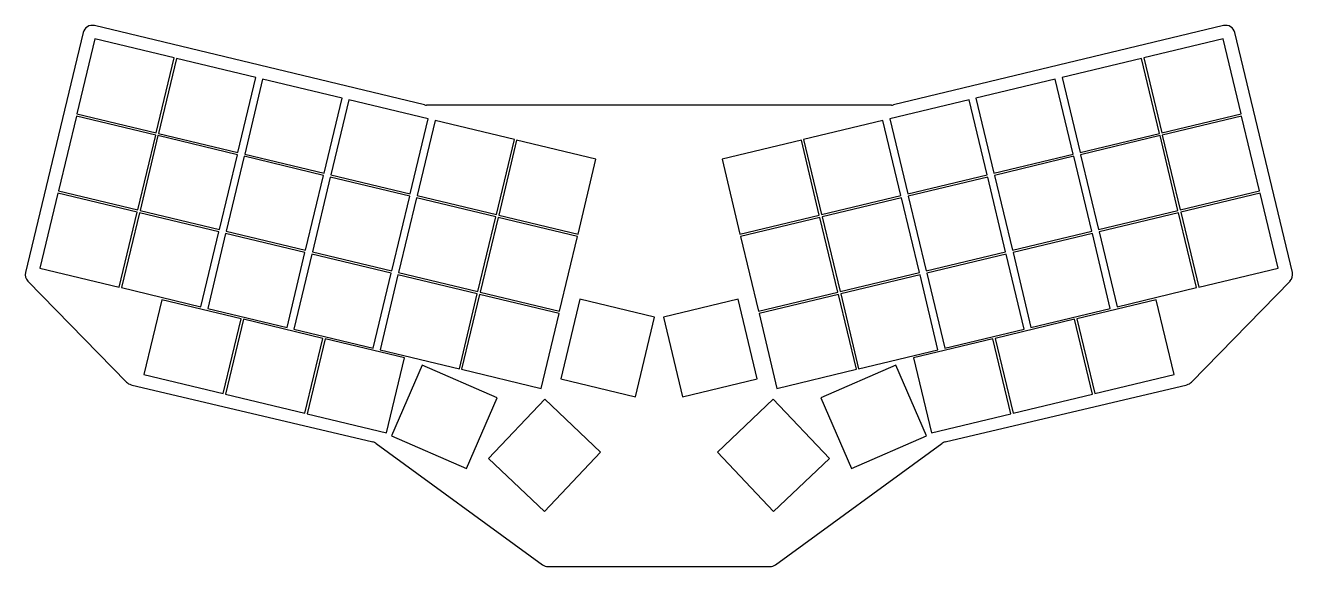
# Model space of a CAD drawing. Header units: millimetres. Extents: x 60 to 332, y -191 to -75.
import ezdxf

# ---------------------------------------------------------------- set-up
doc = ezdxf.new("R2010")
doc.units = ezdxf.units.MM

msp = doc.modelspace()

# ---------------------------------------------------------------- linework, layer by layer
for p, q in [((145.91, -91.59), (75.16, -74.61)), ((317.24, -74.61), (246.49, -91.59)), ((72.75, -76.08), (60.4, -127.52)), ((75.25, -77.46), (71.4, -93.5)), ((92.26, -81.54), (75.25, -77.46)), ((317.15, -77.46), (300.14, -81.54)), ((321, -93.5), (317.15, -77.46)), ((332, -127.52), (319.65, -76.08)), ((88.41, -97.59), (92.26, -81.54)), ((92.75, -81.66), (88.9, -97.7)), ((109.77, -85.74), (92.75, -81.66)), ((299.65, -81.66), (282.63, -85.74)), ((303.5, -97.7), (299.65, -81.66)), ((300.14, -81.54), (303.99, -97.59)), ((105.91, -101.79), (109.77, -85.74)), ((111.22, -86.09), (107.37, -102.14)), ((128.24, -90.18), (111.22, -86.09)), ((281.17, -86.09), (264.16, -90.18)), ((285.03, -102.14), (281.17, -86.09)), ((282.63, -85.74), (286.49, -101.79)), ((124.39, -106.22), (128.24, -90.18)), ((129.7, -90.53), (125.85, -106.57)), ((146.72, -94.61), (129.7, -90.53)), ((246.02, -91.65), (146.38, -91.65)), ((262.7, -90.53), (245.68, -94.61)), ((266.55, -106.57), (262.7, -90.53)), ((264.16, -90.18), (268.01, -106.22)), ((71.28, -93.99), (67.43, -110.03)), ((88.3, -98.07), (71.28, -93.99)), ((71.4, -93.5), (88.41, -97.59)), ((142.86, -110.66), (146.72, -94.61)), ((148.18, -94.96), (144.32, -111.01)), ((165.19, -99.05), (148.18, -94.96)), ((244.22, -94.96), (227.21, -99.05)), ((248.08, -111.01), (244.22, -94.96)), ((245.68, -94.61), (249.53, -110.66)), ((303.99, -97.59), (321, -93.5)), ((321.12, -93.99), (304.1, -98.07)), ((324.97, -110.03), (321.12, -93.99)), ((88.9, -97.7), (105.91, -101.79)), ((286.49, -101.79), (303.5, -97.7)), ((84.44, -114.12), (88.3, -98.07)), ((88.78, -98.19), (84.93, -114.23)), ((105.8, -102.27), (88.78, -98.19)), ((161.34, -115.09), (165.19, -99.05)), ((165.68, -99.17), (161.83, -115.21)), ((182.69, -103.25), (165.68, -99.17)), ((226.72, -99.17), (209.71, -103.25)), ((230.57, -115.21), (226.72, -99.17)), ((227.21, -99.05), (231.06, -115.09)), ((303.62, -98.19), (286.6, -102.27)), ((307.47, -114.23), (303.62, -98.19)), ((304.1, -98.07), (307.96, -114.12)), ((101.95, -118.32), (105.8, -102.27)), ((107.26, -102.62), (103.4, -118.67)), ((124.27, -106.71), (107.26, -102.62)), ((107.37, -102.14), (124.39, -106.22)), ((268.01, -106.22), (285.03, -102.14)), ((285.14, -102.62), (268.13, -106.71)), ((289, -118.67), (285.14, -102.62)), ((286.6, -102.27), (290.45, -118.32)), ((178.84, -119.3), (182.69, -103.25)), ((209.71, -103.25), (213.56, -119.3)), ((120.42, -122.75), (124.27, -106.71)), ((125.73, -107.06), (121.88, -123.1)), ((142.75, -111.14), (125.73, -107.06)), ((125.85, -106.57), (142.86, -110.66)), ((249.53, -110.66), (266.55, -106.57)), ((266.67, -107.06), (249.65, -111.14)), ((270.52, -123.1), (266.67, -107.06)), ((268.13, -106.71), (271.98, -122.75)), ((67.31, -110.52), (63.46, -126.56)), ((84.33, -114.6), (67.31, -110.52)), ((67.43, -110.03), (84.44, -114.12)), ((138.9, -127.19), (142.75, -111.14)), ((144.32, -111.01), (161.34, -115.09)), ((231.06, -115.09), (248.08, -111.01)), ((249.65, -111.14), (253.5, -127.19)), ((307.96, -114.12), (324.97, -110.03)), ((325.09, -110.52), (308.07, -114.6)), ((328.94, -126.56), (325.09, -110.52)), ((144.21, -111.49), (140.35, -127.54)), ((161.22, -115.58), (144.21, -111.49)), ((248.19, -111.49), (231.18, -115.58)), ((252.04, -127.54), (248.19, -111.49)), ((80.47, -130.65), (84.33, -114.6)), ((84.81, -114.72), (80.96, -130.76)), ((101.83, -118.8), (84.81, -114.72)), ((84.93, -114.23), (101.95, -118.32)), ((157.37, -131.62), (161.22, -115.58)), ((161.71, -115.7), (157.86, -131.74)), ((178.73, -119.78), (161.71, -115.7)), ((161.83, -115.21), (178.84, -119.3)), ((213.56, -119.3), (230.57, -115.21)), ((230.69, -115.7), (213.67, -119.78)), ((234.54, -131.74), (230.69, -115.7)), ((231.18, -115.58), (235.03, -131.62)), ((290.45, -118.32), (307.47, -114.23)), ((307.59, -114.72), (290.57, -118.8)), ((311.44, -130.76), (307.59, -114.72)), ((308.07, -114.6), (311.92, -130.65)), ((97.98, -134.85), (101.83, -118.8)), ((103.29, -119.15), (99.44, -135.2)), ((120.3, -123.24), (103.29, -119.15)), ((103.4, -118.67), (120.42, -122.75)), ((271.98, -122.75), (289, -118.67)), ((289.11, -119.15), (272.1, -123.24)), ((292.96, -135.2), (289.11, -119.15)), ((290.57, -118.8), (294.42, -134.85)), ((174.87, -135.83), (178.73, -119.78)), ((213.67, -119.78), (217.53, -135.83)), ((116.45, -139.28), (120.3, -123.24)), ((121.76, -123.59), (117.91, -139.63)), ((138.78, -127.68), (121.76, -123.59)), ((121.88, -123.1), (138.9, -127.19)), ((253.5, -127.19), (270.52, -123.1)), ((270.64, -123.59), (253.62, -127.68)), ((274.49, -139.63), (270.64, -123.59)), ((272.1, -123.24), (275.95, -139.28)), ((63.46, -126.56), (80.47, -130.65)), ((134.93, -143.72), (138.78, -127.68)), ((140.35, -127.54), (157.37, -131.62)), ((235.03, -131.62), (252.04, -127.54)), ((253.62, -127.68), (257.47, -143.72)), ((311.92, -130.65), (328.94, -126.56)), ((60.91, -129.38), (82.02, -151.01)), ((140.24, -128.03), (136.39, -144.07)), ((157.25, -132.11), (140.24, -128.03)), ((252.16, -128.03), (235.15, -132.11)), ((256.01, -144.07), (252.16, -128.03)), ((310.38, -151.01), (331.49, -129.38)), ((80.96, -130.76), (97.98, -134.85)), ((153.4, -148.15), (157.25, -132.11)), ((157.74, -132.23), (153.89, -148.27)), ((174.76, -136.31), (157.74, -132.23)), ((157.86, -131.74), (174.87, -135.83)), ((217.53, -135.83), (234.54, -131.74)), ((234.66, -132.23), (217.64, -136.31)), ((238.51, -148.27), (234.66, -132.23)), ((235.15, -132.11), (239, -148.15)), ((294.42, -134.85), (311.44, -130.76)), ((89.6, -133.35), (85.74, -149.39)), ((106.61, -137.44), (89.6, -133.35)), ((99.44, -135.2), (116.45, -139.28)), ((179.22, -133.26), (175.14, -150.28)), ((195.26, -137.11), (179.22, -133.26)), ((213.18, -133.26), (197.14, -137.11)), ((217.26, -150.28), (213.18, -133.26)), ((275.95, -139.28), (292.96, -135.2)), ((302.8, -133.35), (285.79, -137.44)), ((306.66, -149.39), (302.8, -133.35)), ((102.76, -153.48), (106.61, -137.44)), ((107.1, -137.55), (103.25, -153.6)), ((124.11, -141.64), (107.1, -137.55)), ((170.91, -152.36), (174.76, -136.31)), ((191.18, -154.13), (195.26, -137.11)), ((197.14, -137.11), (201.22, -154.13)), ((217.64, -136.31), (221.49, -152.36)), ((285.3, -137.55), (268.28, -141.64)), ((289.15, -153.6), (285.3, -137.55)), ((285.79, -137.44), (289.64, -153.48)), ((117.91, -139.63), (134.93, -143.72)), ((257.47, -143.72), (274.49, -139.63)), ((120.26, -157.68), (124.11, -141.64)), ((124.6, -141.75), (120.75, -157.8)), ((141.62, -145.84), (124.6, -141.75)), ((267.8, -141.75), (250.78, -145.84)), ((271.65, -157.8), (267.8, -141.75)), ((268.28, -141.64), (272.14, -157.68)), ((136.39, -144.07), (153.4, -148.15)), ((137.77, -161.88), (141.62, -145.84)), ((239, -148.15), (256.01, -144.07)), ((250.78, -145.84), (254.63, -161.88)), ((85.74, -149.39), (102.76, -153.48)), ((145.43, -147.38), (138.85, -162.51)), ((161.48, -154.36), (145.43, -147.38)), ((153.89, -148.27), (170.91, -152.36)), ((221.49, -152.36), (238.51, -148.27)), ((246.97, -147.38), (230.92, -154.36)), ((253.55, -162.51), (246.97, -147.38)), ((289.64, -153.48), (306.66, -149.39)), ((82.99, -151.56), (134.84, -163.84)), ((175.14, -150.28), (191.18, -154.13)), ((201.22, -154.13), (217.26, -150.28)), ((257.56, -163.84), (309.41, -151.56)), ((103.25, -153.6), (120.26, -157.68)), ((154.9, -169.49), (161.48, -154.36)), ((171.69, -154.66), (159.65, -167.35)), ((183.66, -166.02), (171.69, -154.66)), ((220.71, -154.66), (208.74, -166.02)), ((232.75, -167.35), (220.71, -154.66)), ((230.92, -154.36), (237.5, -169.49)), ((272.14, -157.68), (289.15, -153.6)), ((120.75, -157.8), (137.77, -161.88)), ((254.63, -161.88), (271.65, -157.8)), ((138.85, -162.51), (154.9, -169.49)), ((237.5, -169.49), (253.55, -162.51)), ((135.56, -164.17), (171.22, -190.17)), ((221.18, -190.17), (256.84, -164.17)), ((159.65, -167.35), (171.62, -178.71)), ((171.62, -178.71), (183.66, -166.02)), ((208.74, -166.02), (220.78, -178.71)), ((220.78, -178.71), (232.75, -167.35)), ((172.4, -190.56), (220, -190.56))]:
    msp.add_line(p, q)
for centre, start, end in [((74.69, -76.55), 76.5, 166.5), ((317.71, -76.55), 13.5, 103.5), ((146.38, -89.65), 256.5, 270), ((246.02, -89.65), 270, 283.5), ((62.34, -127.99), 166.5, 224.3043), ((330.05, -127.99), 315.6957, 13.5), ((83.45, -149.61), 224.3043, 256.6732), ((308.95, -149.61), 283.3268, 315.6957), ((134.38, -165.79), 53.907, 76.6732), ((258.02, -165.79), 103.3268, 126.093), ((172.4, -188.56), 233.907, 270), ((220, -188.56), 270, 306.093)]:
    msp.add_arc(centre, 2, start, end)

doc.saveas('drawing.dxf')
